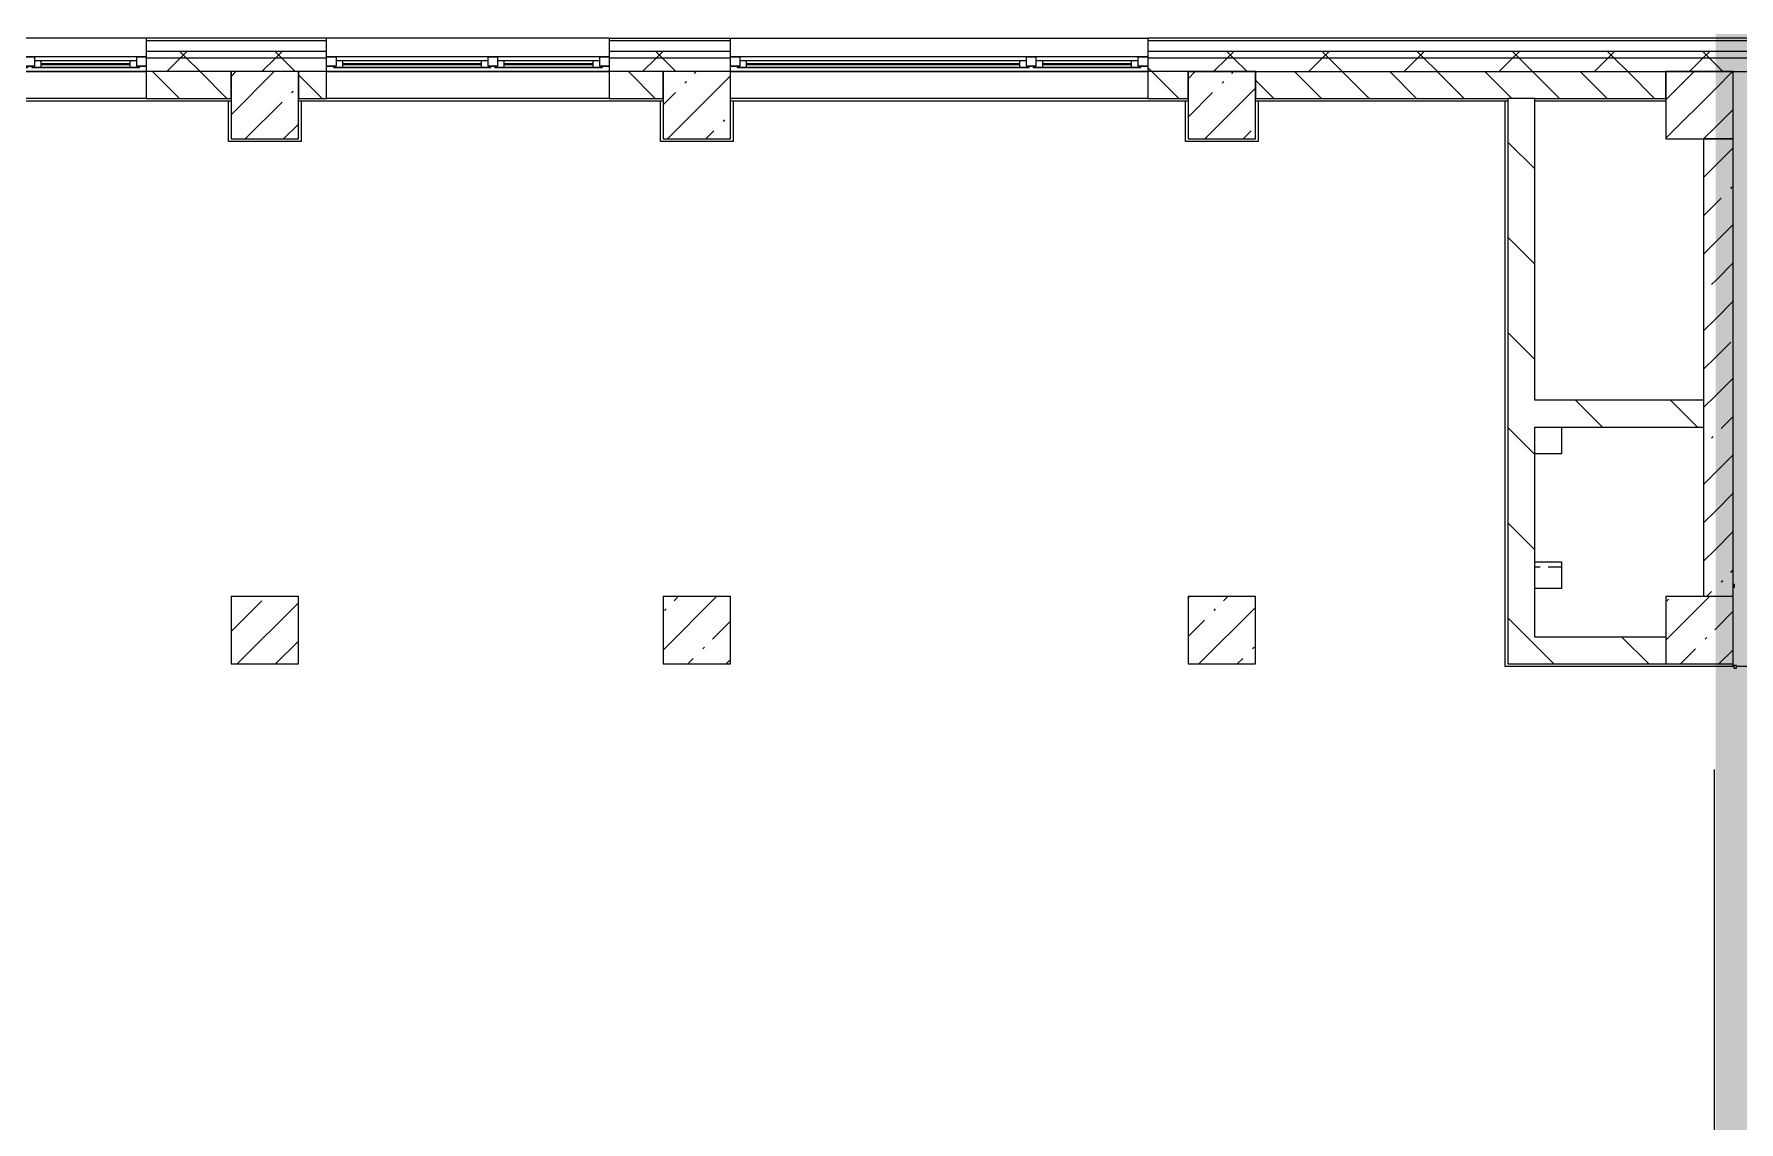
# Model space of a CAD drawing. Header units: millimetres. Extents: x 81469 to 281789, y -8553 to 29000.
# Drawn here: x 224682 to 237348, y 19298 to 27379 of the extents above; entities that cross this region are included whole.
import ezdxf

# ---------------------------------------------------------------- set-up
doc = ezdxf.new("R2010")
doc.units = ezdxf.units.MM
doc.linetypes.add('200_ШТРИХ__ш1_п0_6_', pattern=[160, 100, -60])
doc.layers.add('A-DETL-GENF-2', color=7, linetype='Continuous', lineweight=9, true_color=0xc0c0c0, transparency=0.4)
for name, color, linetype, lineweight in [('A-DETL-MBND', 7, '200_ШТРИХ__ш1_п0_6_', 9), ('A-GLAZ-3', 7, 'Continuous', 5), ('A-WALL', 7, 'Continuous', 9), ('A-WALL-4', 7, 'Continuous', 5), ('I-WALL-2', 7, 'Continuous', 5), ('S-COLS-1', 7, 'Continuous', 5), ('Оси', 7, 'Continuous', 9)]:
    doc.layers.add(name, color=color, linetype=linetype, lineweight=lineweight)
for name, color, linetype, lineweight, true_color in [('A-FLOR-2', 7, 'Continuous', 5, 0xb7b7b7), ('A-FLOR-3', 7, 'Continuous', 5, 0xaaaaaa), ('A-WALL-5', 7, 'Continuous', 5, 0x737373), ('A-WALL-6', 7, 'Continuous', 9, 0x737373), ('I-WALL-3', 7, 'Continuous', 5, 0x737373), ('S-COLS-2', 7, 'Continuous', 5, 0x737373)]:
    doc.layers.add(name, color=color, linetype=linetype, lineweight=lineweight, true_color=true_color)
pattern_1 = [(45, (152605.2, 0), (-285.1231, 285.1231), []), (45, (152890.3, 0), (-285.1231, 285.1231), [504.031, -100.806, 16.764, -84.042])]
pattern_2 = [(45, (-84450, -22950), (-285.1231, 285.1231), []), (45, (-84164.88, -22950), (-285.1231, 285.1231), [504.031, -100.806, 16.764, -84.042])]
pattern_3 = [(45, (152605.2, 0), (-353.5534, 353.5534), []), (135, (152605.2, 0), (-353.5534, -353.5534), [])]
pattern_4 = [(135, (152605.2, 0), (-353.5534, -353.5534), [])]

# ---------------------------------------------------------------- blocks, each defined once
blk = doc.blocks.new('BSC_Колонна _Прямоугольная - 500х500-23287078-3_5_3_птичка')
at = {"layer": 'S-COLS-1'}
h = blk.add_hatch(dxfattribs=at)
h.set_pattern_fill('FP_57', color=256, style=0, pattern_type=2)
h.set_pattern_definition(pattern_2)
h.paths.add_polyline_path([(-250, -250), (120, -250), (120, 250), (-250, 250), (-250, -160)])
h = blk.add_hatch(dxfattribs=at)
h.set_pattern_fill('FP_57', color=256, style=0, pattern_type=2)
h.set_pattern_definition(pattern_2)
h.paths.add_polyline_path([(250, -250), (250, 250), (120, 250), (120, -250)])
for p, q in [((120, 250), (-250, 250)), ((-250, 250), (-250, -250)), ((-250, -250), (120, -250))]:
    blk.add_line(p, q, dxfattribs=at)
at = {"layer": 'S-COLS-2'}
for p, q in [((250, 250), (120, 250)), ((250, -250), (250, 250)), ((120, -250), (250, -250))]:
    blk.add_line(p, q, dxfattribs=at)
blk = doc.blocks.new('BSC_Колонна _Прямоугольная - 500х500-V38-3_5_3_птичка')
at = {"layer": 'S-COLS-1'}
h = blk.add_hatch(dxfattribs=at)
h.set_pattern_fill('FP_74', color=256, style=0, pattern_type=2)
h.set_pattern_definition([(45, (-77000, -22950), (-285.1231, 285.1231), []), (45, (-76714.88, -22950), (-285.1231, 285.1231), [504.031, -100.806, 16.764, -84.042])])
h.paths.add_polyline_path([(-250, -250), (250, -250), (250, 250), (-250, 250)])
for p, q in [((250, 250), (-250, 250)), ((-250, 250), (-250, -250)), ((250, -250), (250, 250)), ((-250, -250), (250, -250))]:
    blk.add_line(p, q, dxfattribs=at)
blk = doc.blocks.new('BSC_Колонна _Прямоугольная - 500х500-V39-3_5_3_птичка')
at = {"layer": 'S-COLS-1'}
h = blk.add_hatch(dxfattribs=at)
h.set_pattern_fill('FP_75', color=256, style=0, pattern_type=2)
h.set_pattern_definition([(45, (-73790, -22950), (-285.1231, 285.1231), []), (45, (-73504.88, -22950), (-285.1231, 285.1231), [504.031, -100.806, 16.764, -84.042])])
h.paths.add_polyline_path([(-250, -250), (250, -250), (250, 250), (-250, 250)])
for p, q in [((250, 250), (-250, 250)), ((-250, 250), (-250, -250)), ((250, -250), (250, 250)), ((-250, -250), (250, -250))]:
    blk.add_line(p, q, dxfattribs=at)
blk = doc.blocks.new('120_Окно_СКБ_2Ст - 120_Окно_СКБ_2Ст 3100х2500 _мал_створка слева_ 2-19089248-3_5_3_птичка')
at = {"layer": 'A-GLAZ-3'}
for p, q in [((-1550, -75), (-1550, -5)), ((-1550, -5), (-1480, -5)), ((1550, -5), (-1550, -5)), ((-1480, -75), (-1550, -75)), ((-1550, -75), (-1500, -75)), ((-1480, -75), (-1500, -75)), ((-1500, -75), (-1500, -85)), ((-1500, -85), (670, -85)), ((670, -85), (-1500, -85)), ((-1480, -5), (-1480, -75)), ((650, -35), (-1480, -35)), ((-1480, -35), (-1480, -75)), ((-1430, -85), (-1430, -35)), ((-1430, -55), (600, -55)), ((600, -65), (-1430, -65)), ((600, -85), (600, -35)), ((650, -75), (650, -5)), ((650, -5), (720, -5)), ((650, -75), (650, -35)), ((720, -75), (650, -75)), ((670, -75), (650, -75)), ((670, -75), (700, -75)), ((670, -85), (670, -75)), ((720, -75), (700, -75)), ((700, -75), (700, -85)), ((700, -85), (1500, -85)), ((1500, -85), (700, -85)), ((720, -5), (720, -75)), ((1480, -35), (720, -35)), ((720, -35), (720, -75)), ((770, -85), (770, -35)), ((770, -55), (1430, -55)), ((1430, -65), (770, -65)), ((1430, -85), (1430, -35)), ((1480, -75), (1480, -5)), ((1480, -5), (1550, -5)), ((1480, -75), (1480, -35)), ((1550, -75), (1480, -75)), ((1500, -75), (1480, -75)), ((1500, -75), (1550, -75)), ((1500, -85), (1500, -75)), ((1550, -5), (1550, -75))]:
    blk.add_line(p, q, dxfattribs=at)
blk = doc.blocks.new('120_Окно_СКБ_2Ст - 120_Окно_СКБ_2Ст 2100х2400 _мал створка справа_-19092174-3_5_3_птичка')
at = {"layer": 'A-GLAZ-3'}
for p, q in [((-1050, -75), (-1050, -5)), ((-1050, -5), (-980, -5)), ((1050, -5), (-1050, -5)), ((-980, -75), (-1050, -75)), ((-1050, -75), (-1000, -75)), ((-980, -75), (-1000, -75)), ((-1000, -75), (-1000, -85)), ((-1000, -85), (170, -85)), ((170, -85), (-1000, -85)), ((-980, -5), (-980, -75)), ((150, -35), (-980, -35)), ((-980, -35), (-980, -75)), ((-930, -85), (-930, -35)), ((-930, -55), (100, -55)), ((100, -65), (-930, -65)), ((100, -85), (100, -35)), ((150, -75), (150, -5)), ((150, -5), (220, -5)), ((150, -75), (150, -35)), ((220, -75), (150, -75)), ((170, -75), (150, -75)), ((170, -75), (200, -75)), ((170, -85), (170, -75)), ((220, -75), (200, -75)), ((200, -75), (200, -85)), ((200, -85), (1000, -85)), ((1000, -85), (200, -85)), ((220, -5), (220, -75)), ((980, -35), (220, -35)), ((220, -35), (220, -75)), ((270, -85), (270, -35)), ((270, -55), (930, -55)), ((930, -65), (270, -65)), ((930, -85), (930, -35)), ((980, -75), (980, -5)), ((980, -5), (1050, -5)), ((980, -75), (980, -35)), ((1050, -75), (980, -75)), ((1000, -75), (980, -75)), ((1000, -75), (1050, -75)), ((1000, -85), (1000, -75)), ((1050, -5), (1050, -75))]:
    blk.add_line(p, q, dxfattribs=at)
blk = doc.blocks.new('BSC_Колонна _Прямоугольная - 500х500-V115-3_5_3_птичка')
at = {"layer": 'S-COLS-1'}
h = blk.add_hatch(dxfattribs=at)
h.set_pattern_fill('FP_112', color=256, style=0, pattern_type=2)
h.set_pattern_definition([(45, (-80900, -22950), (-285.1231, 285.1231), []), (45, (-80614.88, -22950), (-285.1231, 285.1231), [504.031, -100.806, 16.764, -84.042])])
h.paths.add_polyline_path([(-250, -250), (250, -250), (250, 250), (-250, 250), (-250, -160)])
for p, q in [((250, 250), (-250, 250)), ((-250, 250), (-250, -250)), ((250, -250), (250, 250)), ((-250, -250), (250, -250))]:
    blk.add_line(p, q, dxfattribs=at)

msp = doc.modelspace()

# ---------------------------------------------------------------- hatches: boundary and pattern name
at = {"layer": 'A-DETL-GENF-2'}
msp.add_hatch(color=256, dxfattribs=at).paths.add_polyline_path([(277838.2, -258), (277838.2, 21479), (245938.2, 21479), (245938.2, 27379), (237175.2, 27379), (237175.2, 10208.3), (241815.2, 10208.3), (241815.2, -258), (276592.8, -258)])
at = {"layer": 'A-WALL-4'}
h = msp.add_hatch(dxfattribs=at)
h.set_pattern_fill('FP_60', color=256, style=0, pattern_type=2)
h.set_pattern_definition(pattern_3)
h.paths.add_polyline_path([(237175.2, 27200), (237175.2, 27250), (232955.2, 27250), (232955.2, 27200), (236974.1, 27200)])
h.paths.add_polyline_path([(229050.4, 27200), (229855.2, 27200), (229855.2, 27250), (228955.2, 27250), (228955.2, 27200)])
h.paths.add_polyline_path([(219715.2, 27200), (219715.2, 27250), (215465.2, 27250), (215465.2, 27200), (218796.1, 27200)])
h.paths.add_polyline_path([(222215.2, 27200), (223415.2, 27200), (223415.2, 27250), (222215.2, 27250)])
h.paths.add_polyline_path([(225515.2, 27200), (226855.2, 27200), (226855.2, 27250), (225515.2, 27250)])
h.paths.add_polyline_path([(214135.1, 27200), (214565.2, 27200), (214565.2, 27250), (212465.2, 27250), (212465.2, 27200), (213202.9, 27200)])
h.paths.add_polyline_path([(211338.5, 27200), (211565.2, 27200), (211565.2, 27250), (210465.2, 27250), (210465.2, 27200)])
h.paths.add_polyline_path([(206677.5, 27200), (207365.2, 27200), (207365.2, 27250), (205865.2, 27250), (205865.2, 27200)])
h.paths.add_polyline_path([(202948.6, 27200), (203365.2, 27200), (203365.2, 27250), (202265.5, 27250), (202265.5, 27200)])
h.paths.add_polyline_path([(194765.2, 27200), (197165.2, 27200), (197165.2, 27250), (194665.2, 27250), (194665.2, 27200)])
h.paths.add_polyline_path([(200265.2, 27200), (201365.5, 27200), (201365.5, 27250), (200265.2, 27250)])
h = msp.add_hatch(dxfattribs=at)
h.set_pattern_fill('FP_60', color=256, style=0, pattern_type=2)
h.set_pattern_definition(pattern_3)
h.paths.add_polyline_path([(245765.2, 27200), (245815.2, 27200), (245815.2, 27250), (237175.2, 27250), (237175.2, 27200), (244897.8, 27200)])
h = msp.add_hatch(dxfattribs=at)
h.set_pattern_fill('FP_60', color=256, style=0, pattern_type=2)
h.set_pattern_definition(pattern_3)
h.paths.add_polyline_path([(237175.2, 27100), (237175.2, 27200), (232955.2, 27200), (232955.2, 27100), (236974.1, 27100)])
h.paths.add_polyline_path([(222215.2, 27100), (223415.2, 27100), (223415.2, 27200), (222215.2, 27200)])
h.paths.add_polyline_path([(225515.2, 27100), (226855.2, 27100), (226855.2, 27200), (225515.2, 27200)])
h.paths.add_polyline_path([(219715.2, 27100), (219715.2, 27200), (215465.2, 27200), (215465.2, 27100), (218796.1, 27100)])
h.paths.add_polyline_path([(228955.2, 27100), (229855.2, 27100), (229855.2, 27200), (228955.2, 27200)])
h.paths.add_polyline_path([(207365.2, 27100), (207365.2, 27200), (205865.2, 27200), (205865.2, 27100), (206677.5, 27100)])
h.paths.add_polyline_path([(214135.1, 27100), (214565.2, 27100), (214565.2, 27200), (212465.2, 27200), (212465.2, 27100), (213202.9, 27100)])
h.paths.add_polyline_path([(210465.2, 27100), (211565.2, 27100), (211565.2, 27200), (210465.2, 27200)])
h.paths.add_polyline_path([(201365.5, 27100), (201365.5, 27200), (200265.2, 27200), (200265.2, 27100), (201084.2, 27100)])
h.paths.add_polyline_path([(202265.5, 27100), (203365.2, 27100), (203365.2, 27200), (202265.5, 27200)])
h.paths.add_polyline_path([(196423.2, 27100), (197165.2, 27100), (197165.2, 27200), (194765.2, 27200), (194765.2, 27100), (195365.2, 27100)])
h = msp.add_hatch(dxfattribs=at)
h.set_pattern_fill('FP_60', color=256, style=0, pattern_type=2)
h.set_pattern_definition(pattern_3)
h.paths.add_polyline_path([(245665.2, 27100), (245765.2, 27100), (245765.2, 27200), (237175.2, 27200), (237175.2, 27100), (244897.8, 27100)])
h = msp.add_hatch(dxfattribs=at)
h.set_pattern_fill('FP_58', color=256, style=0, pattern_type=2)
h.set_pattern_definition([(135, (152605.18, 0), (-176.7767, -176.7767), [])])
h.paths.add_polyline_path([(234643.6, 26900), (236805.2, 26900), (236805.2, 27100), (233755.2, 27100), (233755.2, 26900)])
h.paths.add_polyline_path([(233245.3, 26900), (233255.2, 26900), (233255.2, 27100), (232955.2, 27100), (232955.2, 26900)])
h.paths.add_polyline_path([(218765.2, 26900), (218765.2, 27100), (215465.2, 27100), (215465.2, 26900), (216931.7, 26900)])
h.paths.add_polyline_path([(222215.2, 26900), (222915.2, 26900), (222915.2, 27100), (222215.2, 27100)])
h.paths.add_polyline_path([(219715.2, 26900), (219715.2, 27100), (219365.2, 27100), (219365.2, 26900)])
h.paths.add_polyline_path([(225515.2, 26900), (226145.2, 26900), (226145.2, 27100), (225515.2, 27100)])
h.paths.add_polyline_path([(226645.2, 26900), (226855.2, 26900), (226855.2, 27100), (226645.2, 27100)])
h.paths.add_polyline_path([(229355.2, 26900), (229355.2, 27100), (228955.2, 27100), (228955.2, 26900), (229050.4, 26900)])
h.paths.add_polyline_path([(212465.2, 26900), (212765.2, 26900), (212765.2, 27100), (212465.2, 27100)])
h.paths.add_polyline_path([(210465.2, 26900), (211565.2, 26900), (211565.2, 27100), (210465.2, 27100)])
h.paths.add_polyline_path([(206765.2, 26900), (206765.2, 27100), (205865.2, 27100), (205865.2, 26900), (206677.5, 26900)])
h.paths.add_polyline_path([(213365.2, 26900), (214565.2, 26900), (214565.2, 27100), (213365.2, 27100)])
h.paths.add_polyline_path([(202265.5, 26900), (203365.2, 26900), (203365.2, 27100), (202265.5, 27100)])
h.paths.add_polyline_path([(200765.2, 26900), (200765.2, 27100), (200265.2, 27100), (200265.2, 26900)])
h.paths.add_polyline_path([(197165.2, 26900), (197165.2, 27100), (195365.2, 27100), (195365.2, 26900), (196423.2, 26900)])
at = {"layer": 'I-WALL-2'}
h = msp.add_hatch(dxfattribs=at)
h.set_pattern_fill('FP_59', color=256, style=0, pattern_type=2)
h.set_pattern_definition(pattern_4)
h.paths.add_polyline_path([(235630.3, 24259.9), (235830.3, 24259.9), (235830.3, 26900), (235630.3, 26900), (235630.3, 25103.8)])
h = msp.add_hatch(dxfattribs=at)
h.set_pattern_fill('FP_56', color=256, style=0, pattern_type=2)
h.set_pattern_definition(pattern_1)
h.paths.add_polyline_path([(237175.2, 23200), (237175.2, 26600), (237085.2, 26600), (237085.2, 23200)])
h = msp.add_hatch(dxfattribs=at)
h.set_pattern_fill('FP_56', color=256, style=0, pattern_type=2)
h.set_pattern_definition(pattern_1)
h.paths.add_polyline_path([(237305.2, 23200), (237305.2, 26600), (237175.2, 26600), (237175.2, 23200)])
h = msp.add_hatch(dxfattribs=at)
h.set_pattern_fill('FP_59', color=256, style=0, pattern_type=2)
h.set_pattern_definition(pattern_4)
h.paths.add_polyline_path([(237085.2, 24460), (237085.2, 24660), (235830.3, 24660), (235830.3, 24460)])
h = msp.add_hatch(dxfattribs=at)
h.set_pattern_fill('FP_59', color=256, style=0, pattern_type=2)
h.set_pattern_definition(pattern_4)
h.paths.add_polyline_path([(235630.3, 22700), (235830.3, 22700), (235830.3, 24259.9), (235630.3, 24259.9), (235630.3, 22790)])
h = msp.add_hatch(dxfattribs=at)
h.set_pattern_fill('FP_59', color=256, style=0, pattern_type=2)
h.set_pattern_definition(pattern_4)
h.paths.add_polyline_path([(236805.2, 22700), (236805.2, 22900), (235830.3, 22900), (235830.3, 22700)])
at = {"layer": 'S-COLS-1'}
h = msp.add_hatch(dxfattribs=at)
h.set_pattern_fill('FP_56', color=256, style=0, pattern_type=2)
h.set_pattern_definition(pattern_1)
h.paths.add_polyline_path([(226253.7, 26600), (226645.2, 26600), (226645.2, 27100), (226145.2, 27100), (226145.2, 26600)])
h = msp.add_hatch(dxfattribs=at)
h.set_pattern_fill('FP_56', color=256, style=0, pattern_type=2)
h.set_pattern_definition(pattern_1)
h.paths.add_polyline_path([(229855.2, 26600), (229855.2, 27100), (229355.2, 27100), (229355.2, 26600)])
h = msp.add_hatch(dxfattribs=at)
h.set_pattern_fill('FP_56', color=256, style=0, pattern_type=2)
h.set_pattern_definition(pattern_1)
h.paths.add_polyline_path([(233755.2, 26600), (233755.2, 27100), (233255.2, 27100), (233255.2, 26600), (233711.4, 26600)])
h = msp.add_hatch(dxfattribs=at)
h.set_pattern_fill('FP_56', color=256, style=0, pattern_type=2)
h.set_pattern_definition(pattern_1)
h.paths.add_polyline_path([(236805.2, 26600), (237175.2, 26600), (237175.2, 27100), (236805.2, 27100), (236805.2, 26839.2)])
h = msp.add_hatch(dxfattribs=at)
h.set_pattern_fill('FP_56', color=256, style=0, pattern_type=2)
h.set_pattern_definition(pattern_1)
h.paths.add_polyline_path([(237305.2, 26600), (237305.2, 27100), (237175.2, 27100), (237175.2, 26600)])

# ---------------------------------------------------------------- linework, layer by layer
at = {"layer": 'A-DETL-MBND'}
for p, q in [((236030.3, 23420), (235830.3, 23420)), ((237315.2, 23290.5), (237305.2, 23290.5)), ((237305.2, 23270.5), (237315.2, 23270.5)), ((237315.2, 23270.5), (237315.2, 23290.5))]:
    msp.add_line(p, q, dxfattribs=at)
at = {"layer": 'A-FLOR-2'}
for p, q in [((237305.2, 22680), (237305.2, 22700)), ((237595.2, 22680), (237329.8, 22680))]:
    msp.add_line(p, q, dxfattribs=at)
at = {"layer": 'A-FLOR-3'}
for p, q in [((226125.2, 26580), (226125.2, 26880)), ((226665.2, 26880), (226665.2, 26580)), ((229335.2, 26580), (229335.2, 26880)), ((229875.2, 26880), (229875.2, 26580)), ((233235.2, 26580), (233235.2, 26880)), ((233775.3, 26880), (233775.3, 26580)), ((235610.3, 22680), (235610.3, 26880)), ((226665.2, 26580), (226125.2, 26580)), ((229875.2, 26580), (229335.2, 26580)), ((233775.3, 26580), (233235.2, 26580)), ((235830.3, 24459.9), (236030.3, 24459.9)), ((236030.3, 24459.9), (236030.3, 24259.9)), ((236030.3, 24259.9), (235830.3, 24259.9)), ((235830.3, 23459.9), (236030.3, 23459.9)), ((236030.3, 23459.9), (236030.3, 23259.9)), ((236030.3, 23259.9), (235830.3, 23259.9)), ((237309.8, 22680), (235610.3, 22680))]:
    msp.add_line(p, q, dxfattribs=at)
at = {"layer": 'A-WALL'}
for p, q in [((226855.2, 27330), (225515.2, 27330)), ((226855.2, 27250), (225515.2, 27250)), ((229855.2, 27330), (228955.2, 27330)), ((229855.2, 27250), (228955.2, 27250)), ((226855.2, 27200), (225515.2, 27200)), ((229855.2, 27200), (228955.2, 27200)), ((237440.2, 27200), (232955.2, 27200)), ((235830.3, 26900), (235630.3, 26900))]:
    msp.add_line(p, q, dxfattribs=at)
at = {"layer": 'A-WALL-4'}
for p, q in [((228955.2, 27350), (202265.5, 27350)), ((225515.2, 27350), (225515.2, 26900)), ((226855.2, 26900), (226855.2, 27350)), ((228955.2, 27350), (228955.2, 26900)), ((228955.2, 27350), (232955.2, 27350)), ((229855.2, 27100), (229855.2, 27350)), ((232955.2, 27350), (232955.2, 26900)), ((233255.2, 27100), (222215.2, 27100)), ((226145.2, 26900), (226145.2, 27100)), ((226645.2, 27100), (226645.2, 26900)), ((229355.2, 26900), (229355.2, 27100)), ((233255.2, 26900), (233255.2, 27100)), ((233755.2, 27100), (233755.2, 26900)), ((236805.2, 26900), (236805.2, 27100)), ((225515.2, 26900), (226145.2, 26900)), ((226645.2, 26900), (226855.2, 26900)), ((228955.2, 26900), (229355.2, 26900)), ((232955.2, 26900), (233255.2, 26900)), ((233755.2, 26900), (235630.3, 26900)), ((235830.3, 26900), (236805.2, 26900))]:
    msp.add_line(p, q, dxfattribs=at)
at = {"layer": 'A-WALL-5'}
for p, q in [((245915.2, 27350), (232955.2, 27350)), ((233255.2, 27100), (245415.2, 27100)), ((237329.8, 22689), (237309.8, 22689)), ((237309.8, 22689), (237309.8, 22669)), ((237329.8, 22669), (237329.8, 22689)), ((237309.8, 22669), (237329.8, 22669))]:
    msp.add_line(p, q, dxfattribs=at)
at = {"layer": 'A-WALL-6'}
for p, q in [((245895.2, 27330), (232955.2, 27330)), ((245815.2, 27250), (232955.2, 27250))]:
    msp.add_line(p, q, dxfattribs=at)
at = {"layer": 'I-WALL-2'}
for p, q in [((223415.2, 27100), (225515.2, 27100)), ((226855.2, 27100), (228955.2, 27100)), ((229855.2, 27100), (232955.2, 27100)), ((225515.2, 26900), (223415.2, 26900)), ((226145.2, 26880), (223415.2, 26880)), ((229355.2, 26880), (226645.2, 26880)), ((228955.2, 26900), (226855.2, 26900)), ((232955.2, 26900), (229855.2, 26900)), ((233255.2, 26880), (229855.2, 26880)), ((235630.3, 26880), (233755.2, 26880)), ((235630.3, 26900), (235630.3, 22700)), ((235830.3, 24660), (235830.3, 26900)), ((236805.2, 26880), (235830.3, 26880)), ((237085.2, 26600), (237085.2, 23200)), ((237085.2, 24660), (235830.3, 24660)), ((235830.3, 24460), (237085.2, 24460)), ((235830.3, 22900), (235830.3, 24460)), ((236805.2, 22900), (235830.3, 22900)), ((235630.3, 22700), (236805.2, 22700))]:
    msp.add_line(p, q, dxfattribs=at)
at = {"layer": 'I-WALL-3'}
for p, q in [((237305.2, 26600), (237085.2, 26600)), ((237305.2, 23200), (237305.2, 26600))]:
    msp.add_line(p, q, dxfattribs=at)
at = {"layer": 'S-COLS-1'}
for p, q in [((226645.2, 27100), (226145.2, 27100)), ((226145.2, 27100), (226145.2, 26900)), ((226645.2, 26900), (226645.2, 27100)), ((229855.2, 27100), (229355.2, 27100)), ((229355.2, 27100), (229355.2, 26900)), ((229855.2, 26600), (229855.2, 27100)), ((233755.2, 27100), (233255.2, 27100)), ((233255.2, 27100), (233255.2, 26900)), ((233755.2, 26900), (233755.2, 27100)), ((237175.2, 27100), (236805.2, 27100)), ((236805.2, 27100), (236805.2, 26900)), ((226145.2, 26900), (226145.2, 26600)), ((226645.2, 26600), (226645.2, 26900)), ((229355.2, 26900), (229355.2, 26600)), ((233255.2, 26900), (233255.2, 26600)), ((233755.2, 26600), (233755.2, 26900)), ((236805.2, 26900), (236805.2, 26600)), ((226145.2, 26600), (226645.2, 26600)), ((229355.2, 26600), (229855.2, 26600)), ((233255.2, 26600), (233755.2, 26600)), ((236805.2, 26600), (237175.2, 26600))]:
    msp.add_line(p, q, dxfattribs=at)
at = {"layer": 'S-COLS-2'}
for p, q in [((237305.2, 27100), (237175.2, 27100)), ((237305.2, 26600), (237305.2, 27100)), ((237175.2, 26600), (237305.2, 26600))]:
    msp.add_line(p, q, dxfattribs=at)
at = {"layer": 'Оси'}
msp.add_line((237165.2, 10029.8), (237165.2, 21915.1), dxfattribs=at)

# ---------------------------------------------------------------- block references
at = {"layer": 'A-GLAZ-3'}
for name, p in [('120_Окно_СКБ_2Ст - 120_Окно_СКБ_2Ст 2100х2400 _мал створка справа_-19092174-3_5_3_птичка', (224465.2, 27215)), ('120_Окно_СКБ_2Ст - 120_Окно_СКБ_2Ст 2100х2400 _мал створка справа_-19092174-3_5_3_птичка', (227905.2, 27215)), ('120_Окно_СКБ_2Ст - 120_Окно_СКБ_2Ст 3100х2500 _мал_створка слева_ 2-19089248-3_5_3_птичка', (231405.2, 27215))]:
    msp.add_blockref(name, p, dxfattribs=at)
at = {"layer": 'S-COLS-1'}
for name, p in [('BSC_Колонна _Прямоугольная - 500х500-V39-3_5_3_птичка', (226395.2, 22950)), ('BSC_Колонна _Прямоугольная - 500х500-V38-3_5_3_птичка', (229605.2, 22950)), ('BSC_Колонна _Прямоугольная - 500х500-V115-3_5_3_птичка', (233505.2, 22950))]:
    msp.add_blockref(name, p, dxfattribs=at)
at = {"layer": 'S-COLS-2'}
msp.add_blockref('BSC_Колонна _Прямоугольная - 500х500-23287078-3_5_3_птичка', (237055.2, 22950), dxfattribs=at)

doc.saveas('drawing.dxf')
